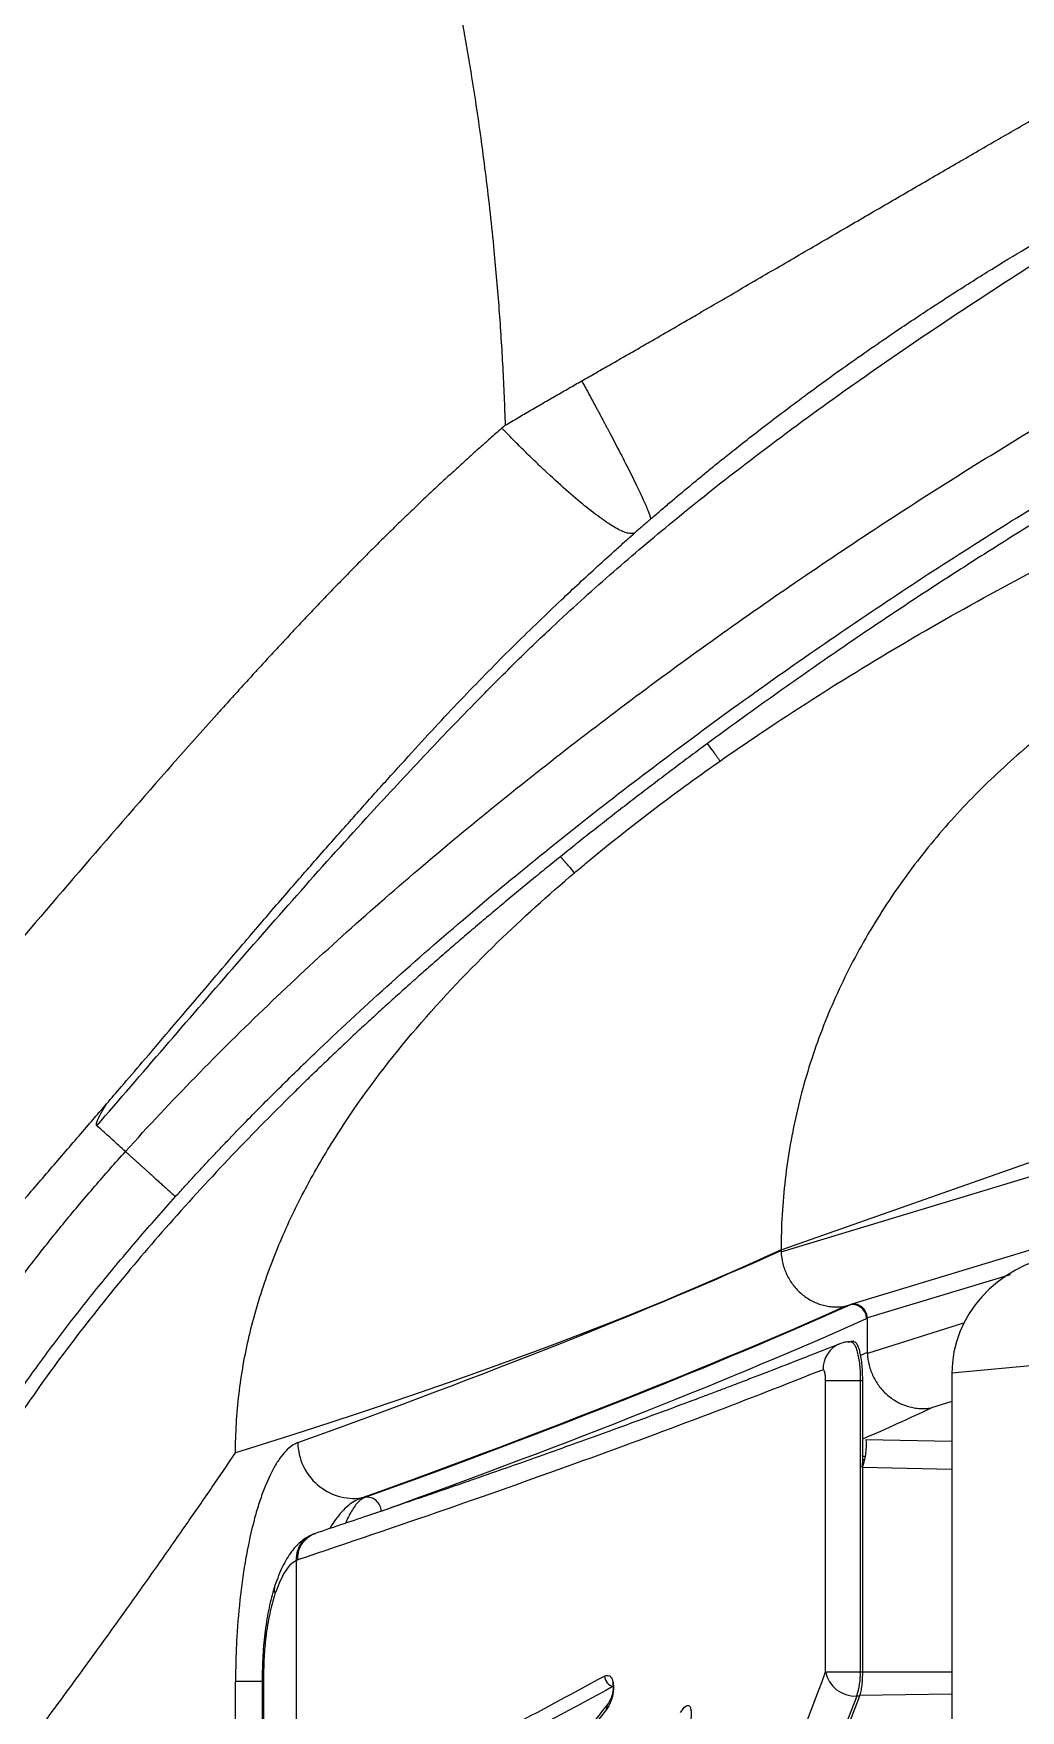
# Model space of a CAD drawing. Extents: x 412 to 492, y 622 to 766.
# Drawn here: x 474.51 to 478.9, y 689.96 to 697.42 of the extents above; entities that cross this region are included whole.
import ezdxf

# ---------------------------------------------------------------- set-up
doc = ezdxf.new("R2010")
doc.units = 0
doc.header["$MEASUREMENT"] = 0
doc.layers.add('1', color=4, linetype='Continuous')
doc.layers.add('GEOMETRY', color=4, linetype='Continuous', lineweight=25)

# ---------------------------------------------------------------- blocks, each defined once
blk = doc.blocks.new('2024 Beam 220V LL')
at = {"layer": 'GEOMETRY'}
for p, q in [((65.5787, 51.4722), (65.5555, 51.5052)), ((65.8821, 49.2524), (67.3637, 49.7749)), ((65.8822, 49.2443), (67.3637, 49.6917)), ((65.8821, 49.2524), (65.8821, 49.2495)), ((67.0328, 49.264), (66.1961, 49.0113)), ((66.9002, 49.142), (66.2659, 48.9504)), ((66.1894, 49.0086), (66.1658, 49.0014)), ((66.2659, 48.7977), (66.2659, 48.9491)), ((66.6973, 48.9282), (66.266, 48.7922)), ((66.1795, 48.8437), (66.1878, 48.844)), ((66.2059, 48.8446), (66.1916, 48.8446)), ((66.2344, 48.7831), (66.2659, 48.7977)), ((67.0542, 48.7431), (66.6414, 48.7049)), ((66.2343, 48.6696), (66.0802, 48.6696)), ((66.0802, 47.3762), (66.0802, 48.6696)), ((66.2343, 48.6696), (66.2343, 47.3762)), ((66.2437, 48.6696), (66.2343, 48.6696)), ((66.2437, 48.6696), (66.2437, 48.3394)), ((66.6414, 48.7049), (66.6414, 31.6831)), ((66.6414, 48.5781), (66.5505, 48.5497)), ((66.6414, 48.4004), (66.2584, 48.408)), ((66.2437, 48.3394), (66.2437, 48.3029)), ((66.2558, 48.3328), (66.248, 48.302)), ((66.248, 48.302), (66.2428, 48.284)), ((66.2437, 48.3029), (66.2437, 47.3762)), ((66.6414, 48.276), (66.2437, 48.284)), ((64.0326, 48.152), (64.017, 48.1493)), ((63.8097, 47.9912), (63.7963, 47.9859)), ((63.7272, 32.5166), (63.7272, 47.8714)), ((66.0802, 47.3762), (66.2343, 47.3762)), ((66.2343, 47.3762), (66.2437, 47.3762)), ((66.2437, 47.3762), (66.6414, 47.3762)), ((63.4562, 33.0559), (63.4562, 47.3321)), ((63.5745, 47.3321), (63.4562, 47.3321)), ((63.5745, 47.3484), (63.5745, 33.0396)), ((63.5803, 47.3484), (63.5745, 47.3484)), ((63.5803, 47.3484), (63.5803, 33.0396)), ((65.1355, 47.3195), (65.1354, 47.3199)), ((66.2183, 47.2679), (66.1528, 47.0973)), ((66.2185, 47.2368), (66.1657, 47.0979)), ((66.2302, 47.2679), (66.2183, 47.2679)), ((66.2302, 47.2679), (66.2185, 47.2368)), ((66.2297, 47.2718), (66.6414, 47.2782))]:
    blk.add_line(p, q, dxfattribs=at)
at = {"layer": 'GEOMETRY', "flags": 128}
blk.add_lwpolyline([(64.6549, 52.9202), (64.6477, 52.9138), (64.6404, 52.9074)], dxfattribs=at)
at = {"layer": 'GEOMETRY'}
for centre, radius, start, end in [((66.1988, 48.9465), 0.0628, 0.54406, 98.62329), ((66.1898, 48.7231), 0.1213, 112.22727, 181.71632), ((63.9841, 48.3978), 0.2507, 180.61243, 277.5361), ((64.0408, 48.0899), 0.0627, 0.61236, 97.54078), ((63.695, 47.7409), 0.0663, 163.24177, 196.53334), ((66.2121, 47.4022), 0.1344, 191.15883, 272.65475), ((65.9351, 47.3652), 0.2994, 341.0515, 2.10867), ((65.145, 47.3586), 0.0482, 181.92395, 259.18374), ((65.1464, 47.2115), 0.041, 141.87832, 185.28689)]:
    blk.add_arc(centre, radius, start, end, dxfattribs=at)
for centre, major_axis, ratio, start_param, end_param in [((-37.0861, 32.1254), (104.9182, 18.5953), 0.051723, 5.993439, 6.080707), ((67.2115, 48.7129), (-0.568, -0.0526), 0.920287, 4.801709, 6.198207), ((-37.097, 31.8691), (105.2307, 18.6061), 0.051607, 5.993814, 6.081316), ((-37.0428, 31.8796), (105.1682, 18.5951), 0.051607, 5.993481, 6.080501), ((-37.0861, 31.8077), (105.2932, 18.606), 0.051579, 5.993825, 6.081326)]:
    blk.add_ellipse(centre, major_axis=major_axis, ratio=ratio, start_param=start_param, end_param=end_param, dxfattribs=at)
for points, knots in [([(49.9559, 64.4717), (49.9874, 64.4743), (50.0696, 64.4812), (50.2218, 64.4937), (50.432, 64.5112), (50.6906, 64.5329), (50.9628, 64.5563), (51.2016, 64.5772), (51.3923, 64.5941), (51.5588, 64.6092), (51.7172, 64.6231), (51.8602, 64.634), (51.9794, 64.6413), (52.0866, 64.6469), (52.1962, 64.6514), (52.3057, 64.655), (52.413, 64.6574), (52.5351, 64.6588), (52.6744, 64.6584), (52.8333, 64.6558), (52.9929, 64.651), (53.1533, 64.644), (53.3145, 64.6348), (53.4764, 64.6233), (53.6391, 64.6095), (53.8547, 64.5884), (54.1238, 64.5566), (54.4078, 64.5158), (54.6565, 64.4744), (54.8711, 64.4346), (55.0947, 64.3892), (55.3184, 64.3401), (55.5329, 64.2889), (55.7213, 64.239), (55.8905, 64.1894), (56.0481, 64.1395), (56.2058, 64.086), (56.4457, 63.9989), (56.7664, 63.8686), (57.1644, 63.6818), (57.6194, 63.439), (57.979, 63.2178), (58.2534, 63.0309), (58.3903, 62.9351), (58.5295, 62.8359), (58.7999, 62.6395), (59.2001, 62.3344), (59.8905, 61.7676), (60.7166, 61.0137), (61.4882, 60.204), (62.0705, 59.5257), (62.4198, 59.0883), (62.6887, 58.7321), (62.8547, 58.5035), (62.9832, 58.3216), (63.0782, 58.1842), (63.1687, 58.0488), (63.3484, 57.769), (63.5969, 57.339), (63.82, 56.8746), (63.9621, 56.5352), (64.0425, 56.3272), (64.1164, 56.1188), (64.1839, 55.9099), (64.245, 55.7006), (64.2901, 55.5268), (64.3231, 55.3892), (64.3467, 55.2877), (64.3694, 55.186), (64.3914, 55.0841), (64.4125, 54.982), (64.4329, 54.8797), (64.4524, 54.7771), (64.4712, 54.6743), (64.4891, 54.5713), (64.5084, 54.4556), (64.5287, 54.3253), (64.5494, 54.1784), (64.5695, 54.0232), (64.5884, 53.8619), (64.6044, 53.7079), (64.6173, 53.5659), (64.6278, 53.4359), (64.6368, 53.3063), (64.6444, 53.1772), (64.6506, 53.0486), (64.6535, 52.963), (64.655, 52.9202)], [0, 0, 0, 0, 0.004717, 0.012296, 0.022745, 0.036075, 0.050787, 0.063159, 0.071426, 0.078972, 0.087744, 0.094769, 0.099998, 0.105242, 0.110504, 0.116048, 0.121276, 0.126187, 0.133886, 0.141613, 0.149369, 0.157158, 0.16498, 0.172837, 0.180731, 0.188663, 0.204227, 0.219917, 0.230074, 0.240535, 0.251303, 0.262841, 0.273359, 0.282861, 0.290673, 0.298527, 0.306428, 0.314379, 0.334819, 0.355523, 0.376545, 0.407548, 0.414782, 0.423112, 0.430961, 0.438717, 0.469862, 0.501218, 0.563169, 0.625202, 0.656494, 0.687586, 0.703246, 0.718853, 0.727111, 0.734431, 0.742265, 0.74997, 0.78112, 0.812105, 0.822738, 0.833294, 0.843781, 0.854204, 0.864571, 0.874891, 0.879858, 0.88483, 0.889807, 0.894791, 0.89978, 0.904775, 0.909778, 0.914787, 0.919804, 0.924828, 0.931691, 0.938828, 0.946239, 0.9543, 0.962326, 0.96866, 0.97497, 0.981259, 0.987526, 0.993773, 1, 1, 1, 1]), ([(64.9955, 53.1176), (65.0061, 53.1237), (65.0275, 53.1359), (65.0595, 53.1542), (65.0915, 53.1725), (65.1234, 53.1907), (65.1554, 53.209), (65.1873, 53.2273), (65.2192, 53.2456), (65.251, 53.2639), (65.2828, 53.2822), (65.3146, 53.3005), (65.3464, 53.3189), (65.3781, 53.3372), (65.4098, 53.3556), (65.4414, 53.374), (65.4729, 53.3923), (65.5633, 53.4449), (65.7112, 53.5311), (65.9137, 53.6494), (66.1122, 53.7651), (66.3067, 53.8784), (66.4968, 53.9889), (66.6818, 54.0963), (66.8612, 54.2002), (67.0006, 54.2805), (67.1029, 54.3391), (67.1705, 54.3776), (67.2373, 54.4155), (67.3033, 54.4528), (67.3687, 54.4895), (67.4333, 54.5255), (67.497, 54.5609), (67.5599, 54.5956), (67.622, 54.6296), (67.6626, 54.6516), (67.6829, 54.6626)], [0, 0, 0, 0, 0.010423, 0.020845, 0.031267, 0.04169, 0.052116, 0.062548, 0.072987, 0.083435, 0.093894, 0.104366, 0.114848, 0.125339, 0.135832, 0.146326, 0.156816, 0.167298, 0.236813, 0.306061, 0.375282, 0.444731, 0.514449, 0.583914, 0.65316, 0.72236, 0.750062, 0.777784, 0.805529, 0.8333, 0.861099, 0.888922, 0.916749, 0.944555, 0.972313, 1, 1, 1, 1]), ([(62.8392, 49.8047), (63.0412, 50.0377), (63.3411, 50.3875), (63.7465, 50.8507), (64.0301, 51.1662), (64.2921, 51.4484), (64.506, 51.6708), (64.6966, 51.8628), (64.8911, 52.0496), (65.1192, 52.2558), (65.4122, 52.5045), (65.7444, 52.7676), (66.1146, 53.041), (66.4936, 53.3043), (66.8787, 53.5586), (67.27, 53.8064), (67.6686, 54.049), (67.9826, 54.233), (68.1618, 54.3357), (68.2051, 54.3604)], [0, 0, 0, 0, 0.125, 0.1875, 0.25, 0.296875, 0.34375, 0.375, 0.40625, 0.453125, 0.5, 0.5625, 0.625, 0.6875, 0.75, 0.8125, 0.875, 0.9375, 0.9573822, 0.9573822, 0.9573822, 0.9573822]), ([(65.3009, 52.5021), (65.308, 52.5083), (65.3223, 52.5206), (65.3439, 52.5391), (65.3656, 52.5577), (65.3876, 52.5764), (65.4098, 52.5951), (65.4321, 52.6139), (65.4546, 52.6327), (65.4774, 52.6517), (65.5003, 52.6706), (65.5234, 52.6896), (65.5467, 52.7087), (65.5702, 52.7279), (65.5939, 52.747), (65.6178, 52.7663), (65.6566, 52.7974), (65.7144, 52.8433), (65.7951, 52.9062), (65.8878, 52.9771), (66.0097, 53.0684), (66.1748, 53.1882), (66.361, 53.3178), (66.528, 53.4292), (66.6797, 53.5275), (66.8287, 53.6212), (66.9884, 53.7184), (67.1365, 53.8057), (67.2533, 53.8728), (67.343, 53.9232), (67.409, 53.9598), (67.4736, 53.9951), (67.5366, 54.0291), (67.5982, 54.0619), (67.6583, 54.0935), (67.717, 54.1239), (67.7744, 54.1533), (67.8118, 54.1721), (67.8304, 54.1815)], [0, 0, 0, 0, 0.00801, 0.016065, 0.024167, 0.032315, 0.04051, 0.048753, 0.057045, 0.065387, 0.073779, 0.082225, 0.090723, 0.099276, 0.107885, 0.11655, 0.125272, 0.150125, 0.179315, 0.212804, 0.250577, 0.311806, 0.393198, 0.457159, 0.500725, 0.567843, 0.631888, 0.69281, 0.750529, 0.779518, 0.808211, 0.836595, 0.864657, 0.892384, 0.919776, 0.946839, 0.973579, 1, 1, 1, 1]), ([(62.9666, 49.6899), (63.1699, 49.9155), (63.4872, 50.2396), (63.9287, 50.6493), (64.1551, 50.8473), (64.3836, 51.042), (64.4989, 51.1377), (64.732, 51.3264), (64.8498, 51.4195), (65.2058, 51.6944), (65.4462, 51.8717), (65.8132, 52.1307), (66.06, 52.3011), (66.4338, 52.548), (66.8133, 52.7879), (67.0693, 52.9424), (67.456, 53.1702), (67.7171, 53.3169), (68.1159, 53.5267), (68.3842, 53.6631), (68.6555, 53.7912), (68.7921, 53.8532)], [0, 0, 0, 0, 0.125, 0.1875, 0.25, 0.25, 0.3125, 0.3125, 0.375, 0.375, 0.5, 0.5, 0.5625, 0.625, 0.6875, 0.75, 0.75, 0.875, 0.875, 0.9375, 1, 1, 1, 1]), ([(63.1892, 49.4894), (63.2031, 49.5048), (63.2311, 49.5356), (63.2734, 49.5818), (63.3164, 49.6281), (63.3598, 49.6745), (63.4039, 49.7209), (63.4485, 49.7674), (63.5295, 49.851), (63.649, 49.9715), (63.8592, 50.1762), (64.1308, 50.4284), (64.4647, 50.7208), (64.8085, 51.0062), (65.1572, 51.2819), (65.5118, 51.5496), (65.9907, 51.8952), (66.601, 52.3073), (67.2266, 52.6942), (67.7358, 52.9876), (68.0582, 53.1636), (68.2863, 53.2823), (68.4174, 53.3489), (68.527, 53.4036), (68.6481, 53.463), (68.7809, 53.5266), (68.87, 53.5682), (68.9146, 53.589)], [0, 0, 0, 0, 0.008789, 0.017639, 0.026551, 0.035524, 0.04456, 0.053658, 0.062819, 0.093872, 0.125518, 0.18712, 0.25079, 0.31352, 0.376321, 0.439079, 0.501679, 0.626445, 0.750918, 0.813126, 0.87535, 0.906481, 0.922028, 0.93763, 0.958364, 0.979154, 1, 1, 1, 1]), ([(68.9409, 53.5351), (68.9154, 53.5232), (68.8641, 53.4994), (68.7868, 53.4629), (68.7089, 53.4256), (68.6303, 53.3875), (68.5511, 53.3486), (68.4712, 53.3088), (68.3907, 53.2681), (68.3096, 53.2266), (68.2278, 53.1842), (68.1455, 53.141), (68.0625, 53.0968), (67.9789, 53.0517), (67.8947, 53.0057), (67.81, 52.9587), (67.7247, 52.9108), (67.6388, 52.8621), (67.5523, 52.8123), (67.4652, 52.7617), (67.3775, 52.7102), (67.2893, 52.6577), (67.1933, 52.6001), (67.0889, 52.5366), (66.9754, 52.4666), (66.8592, 52.394), (66.7401, 52.3186), (66.6184, 52.2403), (66.4941, 52.1592), (66.3671, 52.0751), (66.2377, 51.988), (66.1057, 51.8978), (65.9713, 51.8044), (65.8346, 51.7078), (65.6955, 51.608), (65.6025, 51.5397), (65.5555, 51.5052)], [0, 0, 0, 0, 0.021362, 0.042965, 0.06481, 0.086896, 0.109222, 0.131791, 0.1546, 0.177651, 0.200943, 0.224477, 0.248253, 0.272271, 0.296531, 0.321033, 0.345778, 0.370766, 0.395998, 0.421474, 0.447195, 0.473162, 0.499373, 0.532134, 0.565852, 0.600528, 0.636163, 0.672756, 0.710308, 0.74882, 0.788291, 0.82872, 0.870107, 0.91245, 0.955747, 1, 1, 1, 1]), ([(65.6105, 51.4268), (65.6914, 51.4836), (65.9178, 51.6377), (66.2975, 51.8768), (66.752, 52.1389), (67.138, 52.3442), (67.4504, 52.5014), (67.6471, 52.5968), (67.7854, 52.6622), (67.8647, 52.6991), (67.944, 52.7358), (68.0434, 52.7812), (68.2828, 52.8886), (68.8049, 53.113), (69.294, 53.3031), (69.6226, 53.4227)], [0, 0, 0, 0, 0.0353487, 0.0978487, 0.1603487, 0.2228487, 0.2540987, 0.2853487, 0.3009737, 0.3087862, 0.3165987, 0.3322237, 0.3478487, 0.4103487, 0.5353487, 0.5353487, 0.5353487, 0.5353487]), ([(64.655, 52.92), (64.6644, 52.9256), (64.6833, 52.9368), (64.7116, 52.9535), (64.74, 52.9702), (64.7684, 52.9868), (64.7967, 53.0033), (64.8251, 53.0197), (64.8535, 53.0361), (64.8819, 53.0525), (64.9103, 53.0688), (64.9387, 53.0851), (64.9671, 53.1014), (64.986, 53.1122), (64.9955, 53.1176)], [0, 0, 0, 0, 0.083794, 0.16747, 0.251039, 0.334513, 0.4179, 0.501212, 0.584457, 0.667646, 0.750786, 0.833886, 0.916955, 1, 1, 1, 1]), ([(64.9955, 53.1176), (64.9989, 53.1113), (65.0058, 53.0988), (65.0158, 53.0804), (65.0255, 53.0626), (65.0349, 53.0453), (65.044, 53.0285), (65.0528, 53.0122), (65.0613, 52.9964), (65.0695, 52.9811), (65.0774, 52.9664), (65.0851, 52.9521), (65.0924, 52.9384), (65.0995, 52.9251), (65.1063, 52.9123), (65.1128, 52.9), (65.1363, 52.8556), (65.1733, 52.785), (65.2118, 52.7092), (65.238, 52.656), (65.2554, 52.6197), (65.2696, 52.5892), (65.2793, 52.5673), (65.2859, 52.5517), (65.2904, 52.5406), (65.294, 52.5309), (65.297, 52.5225), (65.2991, 52.5154), (65.3005, 52.5096), (65.3012, 52.505), (65.301, 52.5031), (65.3009, 52.5021)], [0, 0, 0, 0, 0.020354, 0.040265, 0.059734, 0.07876, 0.097343, 0.115486, 0.133186, 0.150446, 0.167266, 0.183646, 0.199588, 0.215092, 0.230158, 0.244788, 0.258983, 0.389429, 0.509848, 0.576129, 0.638851, 0.698085, 0.75387, 0.785267, 0.816438, 0.847404, 0.878189, 0.908817, 0.939312, 0.969698, 1, 1, 1, 1]), ([(64.6404, 52.9074), (64.6229, 52.892), (64.588, 52.8612), (64.5359, 52.8148), (64.4841, 52.7681), (64.4326, 52.7212), (64.3814, 52.6741), (64.3305, 52.6267), (64.28, 52.5791), (64.2298, 52.5312), (64.18, 52.4831), (64.1305, 52.4347), (64.0814, 52.386), (64.0325, 52.3371), (63.984, 52.288), (63.9358, 52.2387), (63.8878, 52.1891), (63.8401, 52.1394), (63.7926, 52.0896), (63.7453, 52.0396), (63.6983, 51.9894), (63.6514, 51.9391), (63.6047, 51.8887), (63.5582, 51.8382), (63.5119, 51.7875), (63.4657, 51.7368), (63.4197, 51.6859), (63.2552, 51.5032), (62.9767, 51.1862), (62.5894, 50.7344), (62.2044, 50.2851), (61.9129, 49.9536), (61.7198, 49.7332), (61.6235, 49.6231), (61.5274, 49.5132), (61.4635, 49.44), (61.4315, 49.4035)], [0, 0, 0, 0, 0.014365, 0.028722, 0.043071, 0.057413, 0.071748, 0.086077, 0.1004, 0.114718, 0.129031, 0.14334, 0.157646, 0.17195, 0.186253, 0.200555, 0.214857, 0.22916, 0.243464, 0.257769, 0.272076, 0.286385, 0.300696, 0.315009, 0.329324, 0.343642, 0.357962, 0.372285, 0.497814, 0.623358, 0.748885, 0.874429, 0.905826, 0.937223, 0.968616, 1, 1, 1, 1]), ([(65.2308, 52.441), (65.2305, 52.4408), (65.2295, 52.4404), (65.2272, 52.4395), (65.2231, 52.4385), (65.217, 52.438), (65.2091, 52.4386), (65.1965, 52.4412), (65.1785, 52.4476), (65.1445, 52.4643), (65.093, 52.4968), (65.0199, 52.5522), (64.9359, 52.6227), (64.8698, 52.6826), (64.8265, 52.7232), (64.8093, 52.7395), (64.7905, 52.7575), (64.7699, 52.7774), (64.7475, 52.7993), (64.7233, 52.8232), (64.6973, 52.8493), (64.6695, 52.8775), (64.6503, 52.8973), (64.6404, 52.9074)], [0, 0, 0, 0, 0.0050395, 0.0172112, 0.0364979, 0.0628575, 0.0944151, 0.1246856, 0.1862812, 0.2465764, 0.3676182, 0.4901102, 0.6110231, 0.7405946, 0.7611534, 0.7837421, 0.808375, 0.8350701, 0.8638472, 0.8947237, 0.9277085, 0.9628018, 1, 1, 1, 1]), ([(62.8826, 49.9018), (62.9046, 49.9275), (62.9577, 49.9892), (63.0507, 50.0977), (63.1765, 50.2453), (63.3092, 50.4009), (63.453, 50.5699), (63.5901, 50.7306), (63.7356, 50.8991), (63.8727, 51.0554), (64.0039, 51.2027), (64.13, 51.3432), (64.2521, 51.4783), (64.3695, 51.6059), (64.4826, 51.7255), (64.5922, 51.838), (64.6987, 51.9446), (64.8027, 52.0462), (64.8977, 52.137), (64.9852, 52.219), (65.0661, 52.2935), (65.1344, 52.3553), (65.1894, 52.4044), (65.217, 52.4288), (65.2308, 52.441)], [0, 0, 0, 0, 0.0296031, 0.0713262, 0.1251641, 0.1995745, 0.2503023, 0.3194055, 0.3841421, 0.4445299, 0.5005667, 0.5557274, 0.6082741, 0.6581997, 0.7055214, 0.7502703, 0.7935099, 0.8350718, 0.8749769, 0.9059872, 0.9374301, 0.9686991, 0.9843483, 1, 1, 1, 1]), ([(65.3009, 52.5022), (65.295, 52.4971), (65.2833, 52.4869), (65.2658, 52.4716), (65.2483, 52.4563), (65.2366, 52.4461), (65.2308, 52.441)], [0, 0, 0, 0, 0.249434, 0.499218, 0.749393, 1, 1, 1, 1]), ([(68.093, 52.1336), (68.0875, 52.1315), (68.0574, 52.1205), (67.9785, 52.0905), (67.8575, 52.0401), (67.6676, 51.9516), (67.4374, 51.826), (67.1752, 51.6522), (66.929, 51.4562), (66.7017, 51.2387), (66.4959, 51.0005), (66.3147, 50.7432), (66.1611, 50.4685), (66.0586, 50.227), (65.9933, 50.0278), (65.9529, 49.8758), (65.9213, 49.7218), (65.8987, 49.5662), (65.8851, 49.4096), (65.8821, 49.3048), (65.8821, 49.2524)], [0.2308841, 0.2308841, 0.2308841, 0.2308841, 0.234375, 0.25, 0.28125, 0.3125, 0.375, 0.4375, 0.5, 0.5625, 0.625, 0.6875, 0.75, 0.8125, 0.84375, 0.875, 0.90625, 0.9375, 0.96875, 1, 1, 1, 1]), ([(65.5555, 51.5052), (65.5305, 51.4868), (65.4807, 51.45), (65.4064, 51.3944), (65.3327, 51.3387), (65.2594, 51.2829), (65.1867, 51.2269), (65.1145, 51.1708), (65.0428, 51.1145), (64.9716, 51.0581), (64.9244, 51.0203), (64.9009, 51.0014)], [0, 0, 0, 0, 0.112664, 0.224934, 0.336813, 0.448302, 0.559405, 0.670124, 0.780461, 0.890419, 1, 1, 1, 1]), ([(65.5786, 51.4722), (65.5788, 51.4719), (65.5793, 51.4713), (65.5803, 51.4699), (65.5816, 51.4679), (65.5834, 51.4654), (65.5855, 51.4625), (65.5878, 51.4591), (65.5905, 51.4554), (65.5933, 51.4513), (65.5964, 51.4469), (65.5997, 51.4422), (65.6031, 51.4373), (65.6067, 51.4322), (65.6092, 51.4286), (65.6105, 51.4269)], [0, 0, 0, 0, 0.087814, 0.173806, 0.257977, 0.34033, 0.420868, 0.499592, 0.576503, 0.651603, 0.724894, 0.796378, 0.866056, 0.93393, 1, 1, 1, 1]), ([(64.9639, 50.93), (64.98, 50.9436), (65.13, 51.0697), (65.3446, 51.2369), (65.5483, 51.3832), (65.6105, 51.4268)], [0.53534869, 0.53534869, 0.53534869, 0.53534869, 0.54288528, 0.60538528, 0.63253659, 0.63253659, 0.63253659, 0.63253659]), ([(64.9009, 51.0014), (64.878, 50.9829), (64.8323, 50.9461), (64.7644, 50.8906), (64.6971, 50.8352), (64.6305, 50.7797), (64.5646, 50.7243), (64.4993, 50.6689), (64.4348, 50.6135), (64.3709, 50.5582), (64.3078, 50.5028), (64.2453, 50.4475), (64.1835, 50.3922), (64.1223, 50.3369), (64.0619, 50.2816), (64.0022, 50.2263), (63.9431, 50.1711), (63.8847, 50.1158), (63.827, 50.0606), (63.77, 50.0054), (63.5354, 49.7755), (63.1513, 49.3721), (62.7271, 48.851), (62.4236, 48.4158), (62.2117, 48.0697), (62.0301, 47.7248), (61.9164, 47.4662), (61.8516, 47.2982), (61.8233, 47.2206), (61.7965, 47.1431), (61.7712, 47.0655), (61.7475, 46.9879), (61.7253, 46.9102), (61.7046, 46.8326), (61.6855, 46.7549), (61.6679, 46.6773), (61.6518, 46.5996), (61.6372, 46.5218), (61.6242, 46.4441), (61.6127, 46.3664), (61.6028, 46.2886), (61.5943, 46.2108), (61.5875, 46.133), (61.5821, 46.0552), (61.5783, 45.9774), (61.5759, 45.8996), (61.5756, 45.8477), (61.5755, 45.8217)], [0, 0, 0, 0, 0.0138767, 0.027668, 0.0413743, 0.0549959, 0.0685331, 0.0819863, 0.0953558, 0.1086419, 0.121845, 0.1349655, 0.1480037, 0.1609601, 0.1738349, 0.1866285, 0.1993415, 0.2119741, 0.2245268, 0.2370001, 0.2493942, 0.3794626, 0.4994242, 0.5658746, 0.6295447, 0.690681, 0.7495615, 0.7626219, 0.7756002, 0.7885003, 0.8013263, 0.8140823, 0.8267725, 0.8394012, 0.8519726, 0.8644911, 0.8769611, 0.8893871, 0.9017737, 0.9141254, 0.9264467, 0.9387424, 0.9510171, 0.9632755, 0.9755223, 0.9877622, 1, 1, 1, 1]), ([(64.9291, 50.9694), (64.9286, 50.97), (64.9275, 50.9712), (64.9261, 50.9731), (64.9248, 50.9746), (64.9235, 50.9759), (64.9219, 50.9775), (64.9202, 50.9797), (64.9178, 50.9823), (64.9149, 50.9855), (64.9116, 50.9892), (64.9082, 50.9935), (64.9046, 50.9975), (64.9021, 51.0001), (64.9009, 51.0014)], [0, 0, 0, 0, 0.0590394, 0.1123844, 0.1600473, 0.2020396, 0.2383807, 0.3175047, 0.4012667, 0.4896717, 0.6192495, 0.7474783, 0.8743806, 1, 1, 1, 1]), ([(64.9639, 50.93), (64.9532, 50.9424), (64.9449, 50.9518), (64.9362, 50.9617), (64.9339, 50.9643), (64.9306, 50.968), (64.9296, 50.969), (64.9291, 50.9694)], [0, 0, 0, 0, 0.5, 0.5, 0.75, 0.75, 1, 1, 1, 1]), ([(63.4562, 48.3499), (63.4562, 48.4373), (63.4666, 48.6122), (63.5125, 48.8708), (63.5864, 49.1229), (63.6849, 49.3663), (63.8046, 49.6), (63.9881, 49.898), (64.2548, 50.2453), (64.6022, 50.6106), (64.8466, 50.8305), (64.9639, 50.93)], [0.6325366, 0.6325366, 0.6325366, 0.6325366, 0.6637866, 0.6950366, 0.7262866, 0.7575366, 0.7887866, 0.8200366, 0.8825366, 0.9450366, 1, 1, 1, 1]), ([(62.0597, 48.9472), (62.0821, 48.973), (62.1269, 49.0247), (62.1941, 49.1025), (62.2613, 49.1804), (62.3287, 49.2584), (62.3961, 49.3366), (62.4635, 49.4149), (62.5311, 49.4934), (62.5987, 49.572), (62.6664, 49.6507), (62.7341, 49.7295), (62.7882, 49.7923), (62.8288, 49.8395), (62.8557, 49.8707), (62.8736, 49.8914), (62.8826, 49.9018)], [0, 0, 0, 0, 0.082024, 0.164071, 0.246136, 0.328215, 0.410304, 0.492401, 0.5745, 0.656599, 0.738698, 0.820794, 0.902884, 0.935256, 0.967628, 1, 1, 1, 1]), ([(62.8392, 49.8047), (62.8389, 49.805), (62.8383, 49.8056), (62.8378, 49.8069), (62.8374, 49.8085), (62.8373, 49.8103), (62.8375, 49.8124), (62.8379, 49.8148), (62.8385, 49.8175), (62.8393, 49.8205), (62.8404, 49.8237), (62.8418, 49.8273), (62.8433, 49.8311), (62.8452, 49.8352), (62.8472, 49.8396), (62.8505, 49.8463), (62.8557, 49.8561), (62.8633, 49.8698), (62.8722, 49.8849), (62.8791, 49.8961), (62.8826, 49.9018)], [0, 0, 0, 0, 0.039691, 0.079594, 0.119717, 0.160067, 0.200652, 0.241479, 0.282554, 0.323884, 0.365476, 0.407338, 0.449474, 0.491892, 0.534597, 0.577596, 0.679295, 0.783552, 0.890434, 1, 1, 1, 1]), ([(62.9666, 49.6899), (62.9567, 49.6989), (62.9377, 49.7162), (62.91, 49.7411), (62.8845, 49.7643), (62.8611, 49.7852), (62.8463, 49.7984), (62.8392, 49.8047)], [0, 0, 0, 0, 0.232688, 0.450737, 0.651831, 0.835176, 1, 1, 1, 1]), ([(61.0994, 45.3165), (61.0994, 45.3322), (61.0995, 45.3638), (61.1002, 45.4118), (61.1013, 45.4608), (61.1028, 45.5109), (61.105, 45.562), (61.1076, 45.6142), (61.1109, 45.6674), (61.1148, 45.7216), (61.1193, 45.7768), (61.1245, 45.833), (61.1304, 45.8903), (61.1371, 45.9485), (61.1445, 46.0077), (61.1528, 46.0679), (61.1618, 46.1291), (61.1717, 46.1912), (61.1826, 46.2542), (61.1943, 46.3182), (61.207, 46.3831), (61.2207, 46.4489), (61.2532, 46.5962), (61.3105, 46.8196), (61.4021, 47.112), (61.5042, 47.3894), (61.6125, 47.6468), (61.7302, 47.8974), (61.8632, 48.1536), (62.0226, 48.4313), (62.2066, 48.7209), (62.3916, 48.985), (62.5363, 49.176), (62.6324, 49.2974), (62.6974, 49.3776), (62.7634, 49.4569), (62.8302, 49.5354), (62.8978, 49.6132), (62.9437, 49.6644), (62.9666, 49.6899)], [0, 0, 0, 0, 0.009641, 0.019499, 0.029575, 0.039868, 0.05038, 0.061109, 0.072056, 0.083222, 0.094607, 0.106211, 0.118034, 0.130077, 0.14234, 0.154823, 0.167528, 0.180454, 0.193602, 0.206973, 0.220566, 0.234383, 0.248423, 0.313603, 0.376598, 0.437395, 0.49596, 0.548883, 0.608255, 0.67409, 0.746402, 0.819807, 0.872884, 0.894089, 0.915288, 0.936481, 0.957666, 0.97884, 1, 1, 1, 1]), ([(62.9666, 49.6899), (62.9667, 49.6898), (62.967, 49.6895), (62.9679, 49.6888), (62.969, 49.6877), (62.9705, 49.6864), (62.9722, 49.6848), (62.9743, 49.6829), (62.9768, 49.6807), (62.9796, 49.6782), (62.9828, 49.6753), (62.9881, 49.6706), (62.9961, 49.6633), (63.0078, 49.6528), (63.0208, 49.6411), (63.0338, 49.6294), (63.0464, 49.6181), (63.0581, 49.6074), (63.0706, 49.5962), (63.0836, 49.5844), (63.0973, 49.572), (63.1116, 49.5592), (63.1264, 49.5458), (63.1417, 49.5321), (63.1573, 49.518), (63.1732, 49.5038), (63.1839, 49.4942), (63.1892, 49.4894)], [0, 0, 0, 0, 0.023774, 0.047806, 0.072101, 0.096662, 0.121497, 0.146611, 0.172014, 0.197713, 0.223717, 0.250036, 0.314903, 0.378085, 0.439743, 0.499991, 0.543991, 0.587952, 0.632052, 0.676454, 0.721314, 0.766786, 0.812843, 0.859286, 0.90596, 0.952845, 1, 1, 1, 1]), ([(61.448, 45.6738), (61.448, 45.6865), (61.4481, 45.7119), (61.4487, 45.75), (61.4495, 45.7881), (61.4508, 45.8262), (61.4524, 45.8643), (61.4544, 45.9024), (61.4567, 45.9406), (61.4594, 45.9788), (61.4624, 46.0169), (61.4658, 46.0551), (61.4696, 46.0933), (61.4737, 46.1316), (61.4782, 46.1698), (61.483, 46.2081), (61.4882, 46.2463), (61.4938, 46.2846), (61.4997, 46.3229), (61.506, 46.3612), (61.5126, 46.3995), (61.5196, 46.4378), (61.5269, 46.4762), (61.5346, 46.5145), (61.5427, 46.5529), (61.5511, 46.5913), (61.5599, 46.6297), (61.569, 46.6681), (61.5785, 46.7065), (61.5884, 46.745), (61.5986, 46.7834), (61.6091, 46.8219), (61.6201, 46.8604), (61.6314, 46.8989), (61.643, 46.9374), (61.655, 46.9759), (61.6674, 47.0144), (61.6801, 47.053), (61.6932, 47.0916), (61.7066, 47.1301), (61.7204, 47.1687), (61.7345, 47.2073), (61.749, 47.2459), (61.7639, 47.2846), (61.7791, 47.3232), (61.7947, 47.3619), (61.8107, 47.4005), (61.827, 47.4392), (61.8436, 47.4779), (61.8606, 47.5166), (61.878, 47.5554), (61.8957, 47.5941), (61.9138, 47.6329), (61.9323, 47.6716), (61.96, 47.7287), (61.9977, 47.8041), (62.0464, 47.8974), (62.0973, 47.9908), (62.1501, 48.0843), (62.205, 48.1777), (62.262, 48.2712), (62.321, 48.3648), (62.3821, 48.4583), (62.4452, 48.5519), (62.5104, 48.6456), (62.5776, 48.7392), (62.6469, 48.8329), (62.7183, 48.9267), (62.7916, 49.0205), (62.8671, 49.1143), (62.9446, 49.2081), (63.0241, 49.302), (63.1056, 49.396), (63.1613, 49.4581), (63.1892, 49.4894)], [0, 0, 0, 0, 0.008873, 0.01775, 0.026632, 0.03552, 0.044413, 0.053314, 0.062223, 0.07114, 0.080067, 0.089004, 0.097952, 0.106911, 0.115883, 0.124868, 0.133868, 0.142882, 0.151911, 0.160957, 0.17002, 0.1791, 0.188199, 0.197318, 0.206456, 0.215614, 0.224794, 0.233996, 0.243221, 0.252469, 0.261742, 0.271039, 0.280362, 0.289711, 0.299087, 0.30849, 0.317921, 0.327382, 0.336872, 0.346392, 0.355942, 0.365525, 0.375139, 0.384786, 0.394466, 0.40418, 0.413928, 0.423712, 0.433531, 0.443386, 0.453278, 0.463207, 0.473175, 0.483181, 0.493225, 0.517545, 0.54209, 0.566867, 0.591883, 0.617145, 0.64266, 0.668433, 0.694472, 0.720782, 0.74737, 0.77424, 0.801398, 0.828849, 0.8566, 0.884654, 0.913016, 0.941692, 0.970685, 1, 1, 1, 1]), ([(65.8822, 49.2443), (65.8829, 49.2263), (65.8855, 49.2087), (65.8941, 49.1742), (65.9003, 49.1571), (65.9159, 49.125), (65.9252, 49.1099), (65.9416, 49.0887), (65.9474, 49.0819), (65.9596, 49.0691), (65.9724, 49.057), (65.9863, 49.0463), (66.0008, 49.0363), (66.0084, 49.0317), (66.0315, 49.0192), (66.0474, 49.0127), (66.0724, 49.0055), (66.0809, 49.0035), (66.0979, 49.0006), (66.1063, 48.9996), (66.1233, 48.9985), (66.1318, 48.9984), (66.1445, 48.999), (66.1488, 48.9993), (66.1573, 49.0002), (66.1616, 49.0008), (66.1658, 49.0014)], [0, 0, 0, 0, 0.125, 0.125, 0.25, 0.25, 0.375, 0.375, 0.4375, 0.4375, 0.5, 0.5625, 0.5625, 0.625, 0.625, 0.75, 0.75, 0.8125, 0.8125, 0.875, 0.875, 0.9375, 0.9375, 0.96875, 0.96875, 1, 1, 1, 1]), ([(66.2659, 48.9504), (66.2657, 48.9549), (66.265, 48.9592), (66.2629, 48.9677), (66.2614, 48.972), (66.2557, 48.9839), (66.2502, 48.9911), (66.2404, 48.9996), (66.2368, 49.0021), (66.2292, 49.0063), (66.2253, 49.008), (66.213, 49.0117), (66.2044, 49.0124), (66.1961, 49.0113)], [0, 0, 0, 0, 0.125, 0.125, 0.25, 0.25, 0.5, 0.5, 0.625, 0.625, 0.75, 0.75, 1, 1, 1, 1]), ([(66.1439, 48.8354), (66.1087, 48.8214), (66.0422, 48.7949), (65.946, 48.7571), (65.8603, 48.7238), (65.7857, 48.695), (65.7224, 48.6707), (65.667, 48.6496), (65.6154, 48.63), (65.5632, 48.6103), (65.4633, 48.5728), (65.3131, 48.517), (65.1335, 48.4513), (64.9747, 48.394), (64.8408, 48.3462), (64.7098, 48.2998), (64.6088, 48.2643), (64.5342, 48.2383), (64.4802, 48.2195), (64.4159, 48.1972), (64.341, 48.1714), (64.2558, 48.1421), (64.1601, 48.1094), (64.0538, 48.0733), (63.9362, 48.0335), (63.853, 48.0057), (63.8097, 47.9912)], [0, 0, 0, 0, 0.0536639, 0.1014139, 0.1432497, 0.1791715, 0.2091791, 0.2335612, 0.2574002, 0.2815339, 0.3059624, 0.3949946, 0.4843692, 0.5412443, 0.5981073, 0.6526254, 0.7030575, 0.7208027, 0.7422559, 0.7676813, 0.7970789, 0.8304487, 0.8670891, 0.9075611, 0.9518647, 1, 1, 1, 1]), ([(66.1984, 48.8423), (66.1893, 48.8429), (66.1709, 48.8443), (66.153, 48.8384), (66.1439, 48.8354)], [0, 0, 0, 0, 0.493583, 1, 1, 1, 1]), ([(66.1916, 48.8437), (66.1933, 48.8442), (66.1954, 48.8448), (66.1974, 48.8429), (66.1977, 48.8426)], [0, 0, 0, 0, 0.859995, 1, 1, 1, 1]), ([(66.1977, 48.8426), (66.2003, 48.8406), (66.206, 48.8364), (66.2139, 48.8211), (66.2211, 48.7995), (66.2271, 48.7722), (66.2314, 48.7406), (66.2341, 48.7059), (66.2343, 48.6817), (66.2343, 48.6696)], [0, 0, 0, 0, 0.131047, 0.275872, 0.420698, 0.565523, 0.710349, 0.855174, 1, 1, 1, 1]), ([(66.2059, 48.8433), (66.2082, 48.8433), (66.2124, 48.8433), (66.219, 48.8346), (66.2254, 48.821), (66.2318, 48.7987), (66.237, 48.7713), (66.2409, 48.7389), (66.2433, 48.7046), (66.2436, 48.6812), (66.2437, 48.6696)], [0, 0, 0, 0, 0.117254, 0.208705, 0.348362, 0.4724, 0.610445, 0.744388, 0.874238, 1, 1, 1, 1]), ([(66.266, 48.7922), (66.2667, 48.7743), (66.2693, 48.7567), (66.2781, 48.7221), (66.2843, 48.705), (66.2999, 48.6729), (66.3093, 48.6578), (66.3257, 48.6365), (66.3316, 48.6297), (66.3439, 48.6169), (66.3567, 48.6048), (66.3707, 48.5941), (66.3852, 48.5842), (66.3928, 48.5796), (66.416, 48.5672), (66.432, 48.5606), (66.457, 48.5535), (66.4655, 48.5515), (66.4825, 48.5486), (66.491, 48.5476), (66.508, 48.5466), (66.5165, 48.5466), (66.5293, 48.5472), (66.5335, 48.5475), (66.542, 48.5484), (66.5463, 48.549), (66.5505, 48.5497)], [0, 0, 0, 0, 0.125, 0.125, 0.25, 0.25, 0.375, 0.375, 0.4375, 0.4375, 0.5, 0.5625, 0.5625, 0.625, 0.625, 0.75, 0.75, 0.8125, 0.8125, 0.875, 0.875, 0.9375, 0.9375, 0.96875, 0.96875, 1, 1, 1, 1]), ([(66.0685, 48.7195), (65.9019, 48.6538), (65.5679, 48.5222), (65.0053, 48.3144), (64.4, 48.0992), (63.9554, 47.9488), (63.7326, 47.8735)], [0, 0, 0, 0, 0.248503, 0.497997, 0.748504, 1, 1, 1, 1]), ([(66.0802, 48.6696), (66.08, 48.6774), (66.0796, 48.6929), (66.0764, 48.7097), (66.0725, 48.7191), (66.0699, 48.7193), (66.0685, 48.7195)], [0, 0, 0, 0, 0.279781, 0.559368, 0.779698, 1, 1, 1, 1]), ([(66.2437, 48.4115), (66.2442, 48.4117), (66.3538, 48.4581), (66.4524, 48.504), (66.5505, 48.5497)], [0, 0, 0, 0, 0.0041736, 1, 1, 1, 1]), ([(61.5755, 45.8217), (61.5897, 45.8393), (61.6183, 45.8747), (61.7237, 46.0057), (61.8866, 46.2102), (62.1004, 46.4836), (62.3002, 46.7437), (62.4866, 46.9905), (62.66, 47.2239), (62.8209, 47.4441), (62.9699, 47.651), (63.1072, 47.8445), (63.2333, 48.0248), (63.3486, 48.1918), (63.4213, 48.2987), (63.4562, 48.3499)], [0, 0, 0, 0, 0.02094, 0.042056, 0.155543, 0.26375, 0.366676, 0.464323, 0.556689, 0.643775, 0.72558, 0.802106, 0.873351, 0.939315, 1, 1, 1, 1]), ([(63.7334, 48.3951), (63.7151, 48.3885), (63.6971, 48.3758), (63.6707, 48.3483), (63.662, 48.3377), (63.6491, 48.3197), (63.6448, 48.3134), (63.6363, 48.2999), (63.6321, 48.2928), (63.6112, 48.2558), (63.5955, 48.2213), (63.5731, 48.1624), (63.5659, 48.1416), (63.5519, 48.0976), (63.5451, 48.0742), (63.5259, 48.0017), (63.5144, 47.9499), (63.4992, 47.867), (63.4944, 47.8385), (63.4879, 47.7944), (63.4858, 47.7794), (63.4818, 47.7493), (63.4799, 47.7341), (63.471, 47.6576), (63.4655, 47.5948), (63.46, 47.4979), (63.4586, 47.4652), (63.4567, 47.3988), (63.4562, 47.3655), (63.4562, 47.3321)], [0, 0, 0, 0, 0.125, 0.125, 0.1875, 0.1875, 0.21875, 0.21875, 0.25, 0.25, 0.375, 0.375, 0.4375, 0.4375, 0.5, 0.5, 0.625, 0.625, 0.6875, 0.6875, 0.71875, 0.71875, 0.75, 0.75, 0.875, 0.875, 0.9375, 0.9375, 1, 1, 1, 1]), ([(66.2558, 48.3328), (66.2539, 48.333), (66.2499, 48.3332), (66.2455, 48.3348), (66.2431, 48.337), (66.2435, 48.3386), (66.2437, 48.3394)], [0, 0, 0, 0, 0.240883, 0.499993, 0.759107, 1, 1, 1, 1]), ([(66.2428, 48.284), (66.243, 48.2875), (66.2434, 48.2937), (66.2436, 48.3001), (66.2437, 48.3029)], [0, 0, 0, 0, 0.561357, 1, 1, 1, 1]), ([(66.248, 48.302), (66.2473, 48.3021), (66.2459, 48.3021), (66.2443, 48.3023), (66.2435, 48.3026), (66.2436, 48.3028), (66.2437, 48.3029)], [0, 0, 0, 0, 0.240927, 0.50006, 0.759156, 1, 1, 1, 1]), ([(66.252, 48.3175), (66.2517, 48.3178), (66.2507, 48.319), (66.2495, 48.3187), (66.2487, 48.3185)], [0, 0, 0, 0, 0.251619, 1, 1, 1, 1]), ([(64.017, 48.1493), (64.0082, 48.1459), (63.9898, 48.1389), (63.9629, 48.1203), (63.9352, 48.0953), (63.9084, 48.0639), (63.8877, 48.0357), (63.8769, 48.0171), (63.8745, 48.0129)], [0, 0, 0, 0, 0.181504, 0.377618, 0.553403, 0.755726, 0.944779, 1, 1, 1, 1]), ([(64.0326, 48.152), (64.0274, 48.1496), (64.0166, 48.1445), (64.0001, 48.13), (63.9837, 48.1102), (63.9684, 48.0855), (63.9559, 48.0617), (63.9487, 48.044), (63.9459, 48.0369)], [0, 0, 0, 0, 0.168866, 0.35134, 0.547437, 0.723715, 0.889778, 1, 1, 1, 1]), ([(63.7983, 47.9867), (63.7818, 47.978), (63.7472, 47.9594), (63.7033, 47.9109), (63.663, 47.8459), (63.6423, 47.7893), (63.6315, 47.76)], [0, 0, 0, 0, 0.2164382, 0.4561461, 0.7176446, 1, 1, 1, 1]), ([(63.7272, 47.8714), (63.7282, 47.887), (63.7297, 47.9111), (63.7435, 47.9401), (63.7583, 47.9598), (63.7761, 47.9758), (63.79, 47.9826), (63.7965, 47.9858)], [0, 0, 0, 0, 0.3196996, 0.4919032, 0.667793, 0.8436823, 1, 1, 1, 1]), ([(63.7326, 47.8735), (63.7337, 47.8892), (63.7355, 47.9134), (63.7496, 47.9423), (63.7644, 47.9624), (63.7833, 47.9779), (63.7986, 47.9884), (63.8082, 47.99), (63.8098, 47.9903)], [0, 0, 0, 0, 0.304013, 0.467738, 0.634959, 0.80218, 0.965905, 1, 1, 1, 1]), ([(63.7272, 47.8714), (63.7174, 47.8652), (63.6976, 47.8528), (63.6642, 47.8071), (63.6439, 47.7543), (63.6315, 47.722)], [0, 0, 0, 0, 0.280482, 0.560569, 1, 1, 1, 1]), ([(63.7326, 47.8735), (63.7316, 47.8732), (63.7298, 47.8725), (63.728, 47.8718), (63.7272, 47.8714)], [0, 0, 0, 0, 0.56, 1, 1, 1, 1]), ([(63.6315, 47.76), (63.6232, 47.7318), (63.6067, 47.6754), (63.589, 47.5736), (63.5769, 47.4636), (63.5753, 47.3868), (63.5746, 47.3484)], [0, 0, 0, 0, 0.251071, 0.501007, 0.750108, 1, 1, 1, 1]), ([(63.6315, 47.722), (63.6232, 47.6936), (63.6067, 47.6367), (63.5911, 47.5387), (63.5819, 47.4414), (63.5809, 47.3794), (63.5803, 47.3484)], [0, 0, 0, 0, 0.280004, 0.559321, 0.77951, 1, 1, 1, 1]), ([(64.9449, 44.6122), (64.9802, 44.6911), (65.0475, 44.8417), (65.1418, 45.0566), (65.2255, 45.2496), (65.2989, 45.4207), (65.3594, 45.5633), (65.4083, 45.6796), (65.447, 45.772), (65.4778, 45.8462), (65.5016, 45.9037), (65.5186, 45.945), (65.5297, 45.9718), (65.5354, 45.9858), (65.5375, 45.9909), (65.5383, 45.9929), (65.5387, 45.9938), (65.5388, 45.9941), (65.5389, 45.9943), (65.5389, 45.9944), (65.539, 45.9944), (65.6346, 46.2271), (65.82, 46.6878), (65.9941, 47.1483), (66.0802, 47.3762)], [0, 0, 0, 0, 0.085655, 0.163387, 0.233195, 0.29508, 0.349042, 0.387957, 0.421371, 0.449282, 0.468475, 0.483786, 0.494048, 0.49761, 0.498993, 0.499566, 0.499811, 0.499918, 0.499964, 0.499985, 0.499994, 0.500001, 0.752588, 1, 1, 1, 1]), ([(66.2437, 47.3762), (66.2436, 47.3661), (66.2433, 47.3454), (66.2407, 47.3155), (66.2364, 47.2877), (66.2323, 47.2746), (66.2302, 47.2679)], [0, 0, 0, 0, 0.230802, 0.474396, 0.730793, 1, 1, 1, 1]), ([(64.1091, 46.8537), (64.2809, 46.936), (64.6255, 47.101), (64.9394, 47.2715), (65.0968, 47.357)], [0, 0, 0, 0, 0.49866, 1, 1, 1, 1]), ([(65.1359, 47.3113), (64.9597, 47.2159), (64.6451, 47.0454), (64.2997, 46.8806), (64.1478, 46.808)], [0, 0, 0, 0, 0.56, 1, 1, 1, 1]), ([(65.0968, 47.357), (65.1041, 47.3595), (65.1151, 47.3633), (65.1278, 47.3504), (65.1334, 47.3362), (65.1356, 47.3244), (65.1366, 47.3152), (65.1368, 47.3052), (65.1362, 47.2907), (65.1328, 47.268), (65.1228, 47.234), (65.1125, 47.2182), (65.1056, 47.2077)], [0, 0, 0, 0, 0.247982, 0.372618, 0.441338, 0.470631, 0.498637, 0.526731, 0.555977, 0.62457, 0.749679, 1, 1, 1, 1]), ([(65.1352, 47.3082), (65.1352, 47.308), (65.1353, 47.3055), (65.1352, 47.3002), (65.1346, 47.2892), (65.1319, 47.275), (65.125, 47.2537), (65.1187, 47.2439), (65.1142, 47.2368)], [0, 0, 0, 0, 0.00597, 0.051693, 0.103976, 0.248792, 0.465231, 1, 1, 1, 1]), ([(65.1333, 47.3248), (65.1333, 47.3248), (65.1329, 47.3253), (65.1335, 47.3241), (65.1341, 47.3212), (65.1346, 47.3176), (65.135, 47.3137), (65.1351, 47.3104), (65.1352, 47.3082)], [0, 0, 0, 0, 0.007132, 0.324524, 0.578171, 0.692835, 0.805429, 1, 1, 1, 1]), ([(65.1139, 47.2365), (64.9839, 47.0721), (64.7155, 46.7328), (64.4249, 46.3896), (64.2751, 46.2126)], [0, 0, 0, 0, 0.484374, 1, 1, 1, 1]), ([(65.4342, 47.1944), (65.442, 47.2059), (65.4538, 47.2232), (65.4686, 47.2284), (65.4761, 47.223), (65.4797, 47.2139), (65.4814, 47.2054), (65.4822, 47.1948), (65.482, 47.1772), (65.4786, 47.1488), (65.4685, 47.1034), (65.4579, 47.0758), (65.4509, 47.0574)], [0, 0, 0, 0, 0.24929, 0.374204, 0.446178, 0.474268, 0.499703, 0.525478, 0.553385, 0.625455, 0.750396, 1, 1, 1, 1]), ([(65.1056, 47.2077), (64.9549, 47.0174), (64.6857, 46.6777), (64.3945, 46.3341), (64.2663, 46.1829)], [0, 0, 0, 0, 0.559999, 1, 1, 1, 1])]:
    blk.add_open_spline(points, degree=3, knots=knots, dxfattribs=at)
for points in [[(65.8821, 49.2524), (65.2326, 48.9511), (64.4227, 48.6512), (63.4562, 48.3499)], [(65.8821, 49.2495), (65.8821, 49.2478), (65.8821, 49.246), (65.8822, 49.2443)], [(66.1961, 49.0113), (66.1938, 49.0104), (66.1916, 49.0094), (66.1894, 49.0086)], [(66.2659, 48.9491), (66.2644, 48.9484), (66.263, 48.9477), (66.2615, 48.9471)], [(66.2659, 48.9491), (66.2659, 48.9495), (66.2659, 48.95), (66.2659, 48.9504)], [(66.266, 48.7922), (66.2659, 48.794), (66.2659, 48.7959), (66.2659, 48.7977)], [(66.2577, 48.4074), (66.2584, 48.4075), (66.2598, 48.4077), (66.2608, 48.3923), (66.2601, 48.3675), (66.2572, 48.3444), (66.2558, 48.3328)]]:
    blk.add_open_spline(points, degree=3, dxfattribs=at)

msp = doc.modelspace()

# ---------------------------------------------------------------- block references
at = {"layer": '1'}
msp.add_blockref('2024 Beam 220V LL', (411.9528, 642.7586), dxfattribs=at)

doc.saveas('drawing.dxf')
